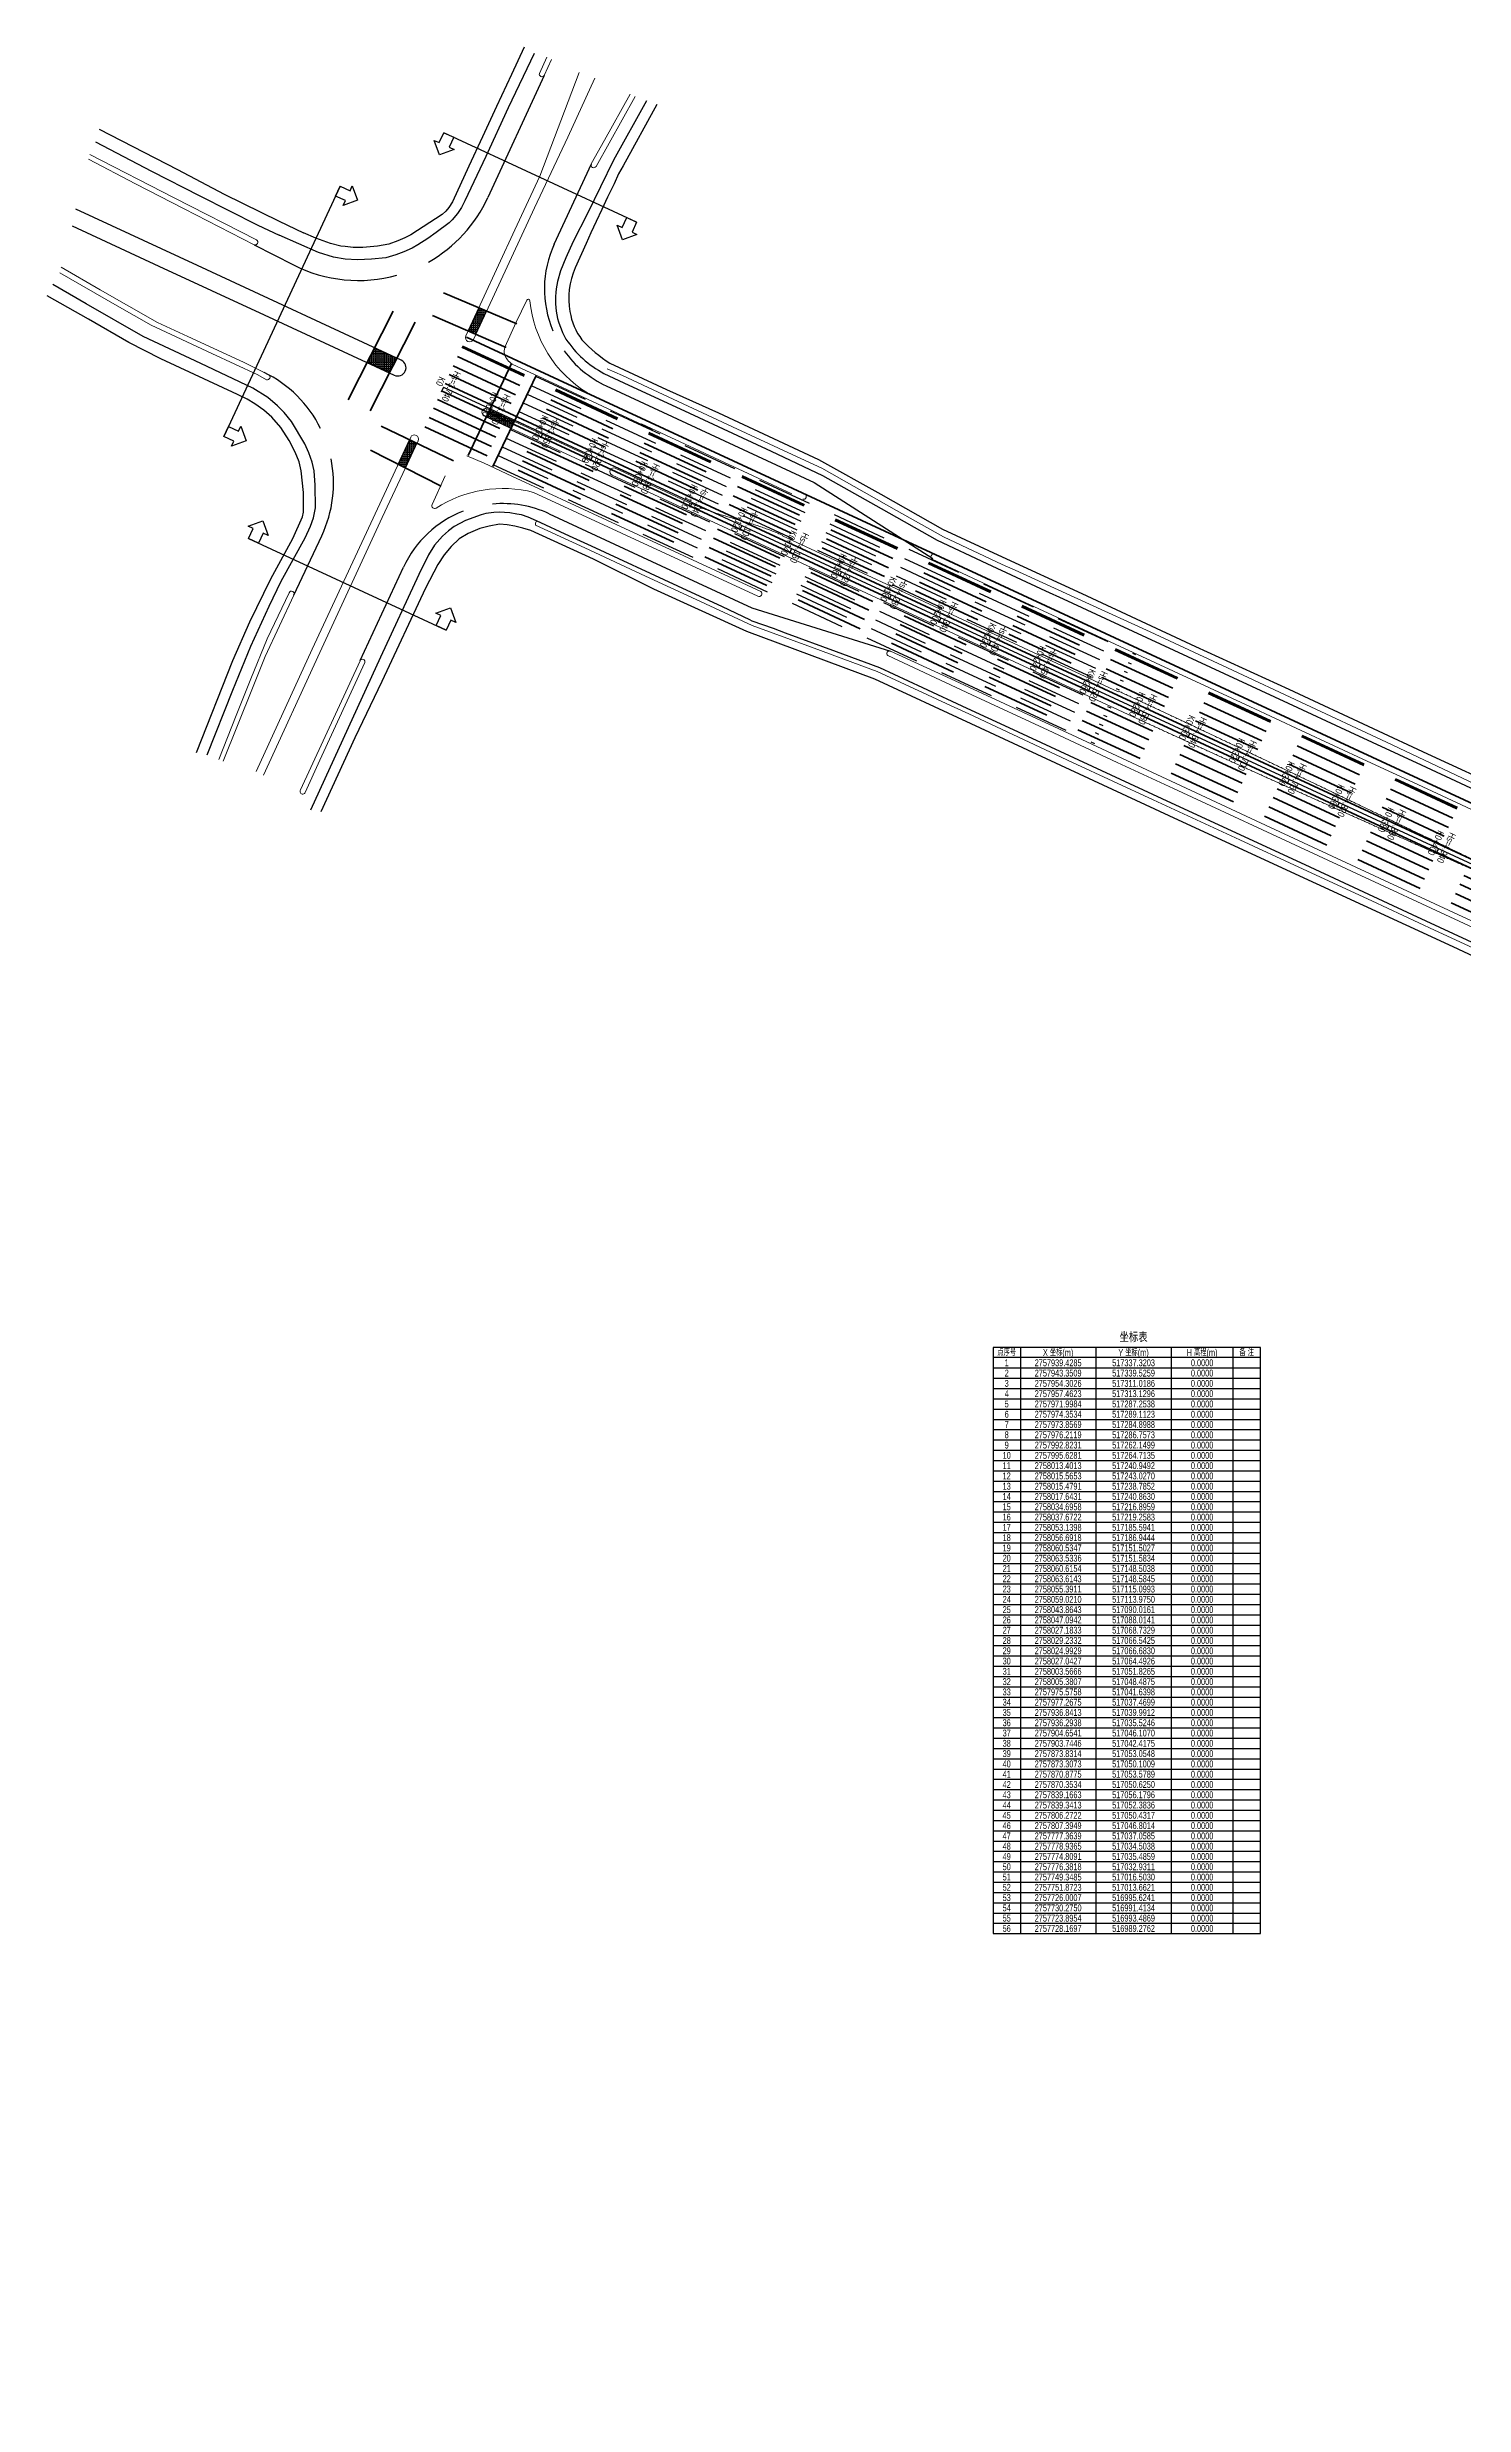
# Model space of a CAD drawing. Extents: x 0 to 558779, y 0 to 2762081.
# Drawn here: x 516180 to 516697, y 2757586 to 2758445 of the extents above; entities that cross this region are included whole.
import ezdxf
from ezdxf.enums import TextEntityAlignment as Align

# ---------------------------------------------------------------- set-up
doc = ezdxf.new("R2010")
doc.units = 0
doc.header["$LTSCALE"] = 20
doc.linetypes.add('HIDDEN', pattern=[0.375, 0.25, -0.125])
for name, color, linetype in [('B-标线', 8, 'Continuous'), ('DL-机非护栏', 190, 'FENCELINE1'), ('DL-非机动车道边线', 6, 'Continuous'), ('FD-公交车站', 11, 'Continuous'), ('FD-斑马线', 243, 'Continuous'), ('L-辅路绿化带', 3, 'Continuous'), ('XW_2022', 7, 'Continuous'), ('分界线', 11, 'Continuous'), ('桩号-2022', 7, 'Continuous'), ('设计高-2022', 7, 'Continuous'), ('设计高-地面高-2022', 7, 'Continuous'), ('道路边线', 22, 'Continuous')]:
    doc.layers.add(name, color=color, linetype=linetype)
doc.layers.add('坐标标注', color=6, linetype='Continuous', plot=False)
doc.styles.get("Standard").update_dxf_attribs({"font": 'fsdb_e.shx', "width": 0.7, "bigfont": 'hzdx.shx'})
doc.linetypes.add('FENCELINE1', pattern='A,6.35,-2.54,[133,ltypeshp.shx,S=2.54,R=0,X=-2.54,Y=0],-2.54,25.4', length=36.83)
pattern_1 = [(0, (0, 0), (0, 0.6985), [0.508, -0.1905]), (90, (0, 0), (-0.6985, 0), [0.508, -0.1905])]

msp = doc.modelspace()

# ---------------------------------------------------------------- hatches: boundary and pattern name
at = {"layer": 'FD-公交车站'}
h = msp.add_hatch(dxfattribs=at)
h.set_pattern_fill('ANGLE', color=256, scale=0.1)
h.set_pattern_definition([(0, (-0.54214, 0.2296), (0, 0.6985), [0.508, -0.1905]), (90, (-0.54214, 0.2296), (-0.6985, 0), [0.508, -0.1905])])
h.paths.add_polyline_path([(516337.512, 2758350.403), (516333.589, 2758341.94), (516336.388, 2758340.726), (516340.326, 2758349.211)])
h = msp.add_hatch(dxfattribs=at)
h.set_pattern_fill('ANGLE', color=256, scale=0.1)
h.set_pattern_definition(pattern_1)
h.paths.add_polyline_path([(516299.43, 2758335.804), (516307.595, 2758332.007), (516304.882, 2758326.656), (516296.711, 2758330.442)])
h = msp.add_hatch(dxfattribs=at)
h.set_pattern_fill('ANGLE', color=256, scale=0.1)
h.set_pattern_definition(pattern_1)
h.paths.add_polyline_path([(516350.403, 2758308.927), (516341.42, 2758313.092), (516340.263, 2758310.597), (516349.221, 2758306.444)])
h = msp.add_hatch(dxfattribs=at)
h.set_pattern_fill('ANGLE', color=256, scale=0.1)
h.set_pattern_definition(pattern_1)
h.paths.add_polyline_path([(516314.887, 2758300.99), (516312.209, 2758302.271), (516308.068, 2758293.36), (516310.694, 2758292.016)])

# ---------------------------------------------------------------- linework, layer by layer
at = {"layer": 'B-标线', "linetype": 'HIDDEN', "ltscale": 4}
for p, q in [((516355.098, 2758318.875), (516573.907, 2758217.418)), ((516356.57, 2758322.05), (516575.38, 2758220.594)), ((516358.148, 2758325.452), (516576.957, 2758223.996)), ((516350.649, 2758309.364), (516415.263, 2758279.404)), ((516352.122, 2758312.539), (516570.963, 2758211.068)), ((516353.626, 2758315.699), (516572.435, 2758214.243)), ((516347.502, 2758302.832), (516566.441, 2758201.315)), ((516349.006, 2758305.992), (516567.913, 2758204.49)), ((516342.882, 2758293.124), (516561.919, 2758191.563)), ((516344.493, 2758296.511), (516563.496, 2758194.965)), ((516345.997, 2758299.671), (516564.968, 2758198.14))]:
    msp.add_line(p, q, dxfattribs=at)
at = {"layer": 'B-标线', "linetype": 'HIDDEN', "lineweight": 35, "ltscale": 5, "flags": 128}
for points in [[(516331.271, 2758335.985), (516965.005, 2758042.139, 0.0793686), (517567.282, 2757871.712), (518685.096, 2757739.923)], [(516331.482, 2758336.439), (516965.215, 2758042.593, 0.0793686), (517567.341, 2757872.208), (518685.096, 2757740.427)], [(516328.116, 2758329.181), (516961.85, 2758035.335, 0.0793686), (517566.404, 2757864.263), (518685.096, 2757732.371)], [(516329.694, 2758332.583), (516963.427, 2758038.737, 0.0793686), (517566.843, 2757867.988), (518685.096, 2757736.147)], [(516326.644, 2758326.005), (516960.377, 2758032.16, 0.0793686), (517565.994, 2757860.788), (518685.096, 2757728.847)], [(516319.388, 2758310.356), (516953.121, 2758016.51, 0.0793686), (517563.975, 2757843.656), (518946.951, 2757680.605, 0.0200316), (519307.277, 2757652.697), (521003.282, 2757589.507)], [(516320.965, 2758313.758), (516954.699, 2758019.912, 0.0793686), (517564.414, 2757847.38), (518947.39, 2757684.33, 0.0200316), (519307.417, 2757656.444), (521003.422, 2757593.254)], [(516322.438, 2758316.933), (516956.171, 2758023.087, 0.0793686), (517564.823, 2757850.856), (518947.799, 2757687.806, 0.0200316), (519307.547, 2757659.942), (521003.552, 2757596.752)], [(516317.81, 2758306.954), (516951.544, 2758013.108, 0.0793686), (517563.535, 2757839.932), (518946.511, 2757676.881, 0.0200316), (519307.137, 2757648.95), (521003.142, 2757585.76)]]:
    msp.add_lwpolyline(points, format="xyb", dxfattribs=at)
at = {"layer": 'B-标线', "lineweight": 35, "flags": 128}
for points in [[(516332.954, 2758339.614), (516966.687, 2758045.768, 0.0793686), (517567.751, 2757875.684), (518685.096, 2757743.951)], [(516323.91, 2758320.109), (516957.643, 2758026.263, 0.0793686), (517565.233, 2757854.332), (518685.096, 2757722.302)], [(516325.172, 2758322.83), (516958.905, 2758028.984, 0.0793686), (517565.584, 2757857.312), (518685.096, 2757725.323)]]:
    msp.add_lwpolyline(points, format="xyb", dxfattribs=at)
at = {"layer": 'DL-机非护栏', "color": 2, "linetype": 'FENCELINE1', "ltscale": 0.2}
for p, q in [((516361.245, 2758435.025), (516340.802, 2758390.609)), ((516364.984, 2758373.626), (516378.504, 2758402.917)), ((516255.519, 2758373.392), (516269.914, 2758366.04)), ((516383.942, 2758321.921), (516459.735, 2758286.655)), ((516459.735, 2758286.655), (516503.055, 2758258.938)), ((516363.11, 2758275.276), (516410.804, 2758253.176)), ((516270.071, 2758245.635), (516280.22, 2758267.252)), ((516294.184, 2758221.74), (516310.014, 2758255.829)), ((516410.804, 2758253.176), (516437.084, 2758240.993)), ((516437.084, 2758240.993), (516487.604, 2758225.228))]:
    msp.add_line(p, q, dxfattribs=at)
for centre, radius, start, end in [((516293.565, 2758412.35), 52, 299.469161, 335.285489), ((516400.394, 2758357.281), 39, 155.222628, 203.010561), ((516293.565, 2758412.35), 52, 242.946018, 285.703368), ((516239.485, 2758286.376), 45, 26.36491, 64.045715), ((516400.394, 2758357.281), 39, 215.361652, 245.047784), ((516239.485, 2758286.376), 45, 334.851615, 11.48106), ((516346.293, 2758238.982), 40, 111.300388, 155.091575), ((516346.293, 2758238.982), 40, 65.139214, 95.404238)]:
    msp.add_arc(centre, radius, start, end, dxfattribs=at)
at = {"layer": 'DL-非机动车道边线'}
for points in [[(516357.708, 2758443.097), (516348.203, 2758423.278), (516340.016, 2758405.57), (516332.362, 2758389.362), (516331.174, 2758386.919), (516329.702, 2758384.71), (516327.784, 2758382.511), (516326.615, 2758381.347), (516321.865, 2758377.84), (516318.908, 2758375.66), (516315.287, 2758373.353), (516313.183, 2758372.167), (516310.182, 2758370.8), (516307.276, 2758369.723), (516303.543, 2758368.661), (516298.292, 2758368.087), (516293.232, 2758367.863), (516288.736, 2758368.097), (516284.514, 2758368.796), (516278.977, 2758370.513), (516264.711, 2758376.873)], [(516197.669, 2758410.904), (516218.176, 2758400.248), (516235.755, 2758391.238), (516256.916, 2758380.488), (516264.711, 2758376.873), (516264.711, 2758376.873)], [(516238.369, 2758187.375), (516247.799, 2758211.01), (516254.307, 2758226.987), (516261.001, 2758241.548), (516265.349, 2758250.658), (516274.148, 2758266.473), (516276.146, 2758270.726), (516277.215, 2758273.758), (516277.885, 2758277.408), (516277.782, 2758285.689), (516277.416, 2758290.93), (516276.7, 2758294.078), (516275.545, 2758297.523), (516274.059, 2758300.776), (516269.165, 2758308.957), (516266.504, 2758312.216), (516264.084, 2758314.688), (516260.509, 2758317.699), (516255.069, 2758321.018), (516236.091, 2758330.095), (516215.106, 2758339.916), (516194.349, 2758351.882), (516182.198, 2758358.906)], [(516707.806, 2758115.199), (516677.987, 2758129.054), (516640.608, 2758146.385), (516586.636, 2758171.379), (516530.898, 2758197.203), (516515.499, 2758204.329), (516499.367, 2758211.85), (516483.65, 2758219.106), (516478.137, 2758221.167), (516467.841, 2758224.977), (516449.286, 2758231.797), (516444.886, 2758233.415), (516437.157, 2758236.11), (516436.338, 2758236.651), (516426.327, 2758241.316), (516410.1, 2758248.843), (516378.573, 2758263.418), (516370.536, 2758267.125), (516358.449, 2758272.669), (516355.5, 2758274.031), (516353.058, 2758274.84), (516351.371, 2758275.188), (516348.725, 2758275.636), (516344.85, 2758275.925), (516342.93, 2758275.759), (516340.094, 2758275.327), (516338.274, 2758274.947), (516332.564, 2758272.845), (516328.492, 2758270.69), (516326.39, 2758269.114), (516324.286, 2758267.158), (516321.374, 2758263.859), (516319.101, 2758260.296), (516315.622, 2758253.182), (516301.685, 2758223.042), (516276.103, 2758167.219)]]:
    msp.add_lwpolyline(points, dxfattribs=at)
msp.add_lwpolyline([(516398.653, 2758425.837), (516386.584, 2758404.216), (516377.094, 2758384.824), (516371.897, 2758374.501), (516369.168, 2758368.644), (516367.318, 2758363.828), (516366.149, 2758359.948, 0.1910123), (516369.264, 2758338.996, 0.1246902), (516383.121, 2758326.476), (516392.231, 2758322.178), (516412.444, 2758312.794), (516444.093, 2758298.094), (516462.784, 2758289.264), (516484.207, 2758277.169), (516504.581, 2758265.615), (516522.668, 2758257.161), (516544.164, 2758247.196), (516550.554, 2758244.237), (516565.946, 2758237.11), (516585.959, 2758227.823), (516609.298, 2758217.007), (516632.601, 2758206.173), (516655.117, 2758195.711), (516681.057, 2758183.74), (516711.588, 2758169.538)], format="xyb", dxfattribs=at)
at = {"layer": 'FD-公交车站'}
for points in [[(516337.512, 2758350.403), (516333.589, 2758341.94), (516336.388, 2758340.726), (516340.326, 2758349.211)], [(516299.43, 2758335.804), (516307.595, 2758332.007), (516304.882, 2758326.656), (516296.711, 2758330.442)], [(516350.403, 2758308.927), (516341.42, 2758313.092), (516340.263, 2758310.597), (516349.221, 2758306.444)], [(516314.887, 2758300.99), (516312.209, 2758302.271), (516308.068, 2758293.36), (516310.694, 2758292.016)]]:
    msp.add_lwpolyline(points, close=True, dxfattribs=at)
at = {"layer": 'FD-斑马线', "lineweight": 35}
for p, q in [((516351.334, 2758344.548), (516324.569, 2758355.885)), ((516289.819, 2758316.853), (516306.21, 2758349.173)), ((516297.846, 2758312.782), (516314.236, 2758345.103)), ((516347.412, 2758335.946), (516320.532, 2758347.601)), ((516349.372, 2758330.013), (516333.645, 2758296.546)), ((516342.566, 2758292.461), (516358.399, 2758325.728)), ((516301.925, 2758307.191), (516328.237, 2758294.603)), ((516323.695, 2758285.361), (516297.966, 2758298.53))]:
    msp.add_line(p, q, dxfattribs=at)
at = {"layer": 'L-辅路绿化带', "lineweight": 0}
for p, q in [((516195.165, 2758404.572), (516212.234, 2758395.591)), ((516226.367, 2758390.523), (516195.583, 2758406.302)), ((516212.234, 2758395.591), (516230, 2758386.424)), ((516256.417, 2758375.147), (516226.367, 2758390.523)), ((516230, 2758386.424), (516255.519, 2758373.392)), ((516184.733, 2758363.158), (516205.651, 2758351.101)), ((516199.366, 2758356.911), (516185.227, 2758365.248)), ((516220.345, 2758345.018), (516199.366, 2758356.911)), ((516354.97, 2758353.143), (516351.06, 2758345.122)), ((516205.651, 2758351.101), (516217.99, 2758343.989)), ((516217.99, 2758343.989), (516240.173, 2758333.689)), ((516231.355, 2758339.931), (516220.345, 2758345.018)), ((516351.06, 2758345.122), (516346.986, 2758335.972)), ((516251.662, 2758330.547), (516231.355, 2758339.931)), ((516240.173, 2758333.689), (516256.857, 2758325.907)), ((516260.954, 2758325.974), (516251.662, 2758330.547)), ((516349.628, 2758329.796), (516366.201, 2758322.153)), ((516256.857, 2758325.907), (516260.114, 2758324.147)), ((516400.806, 2758306.042), (516366.201, 2758322.153)), ((516456.466, 2758282.431), (516377.133, 2758319.344)), ((516339.356, 2758311.018), (516375.852, 2758294.095)), ((516340.513, 2758313.512), (516377.009, 2758296.59)), ((516312.631, 2758303.178), (516295.63, 2758266.596)), ((516302.254, 2758273.958), (516315.311, 2758301.896)), ((516396.79, 2758308.035), (516451.598, 2758282.583)), ((516339.399, 2758293.713), (516333.099, 2758296.429)), ((516349.467, 2758289), (516339.399, 2758293.713)), ((516387.228, 2758291.852), (516415.053, 2758278.95)), ((516320.425, 2758278.632), (516325.216, 2758289.116)), ((516384.201, 2758272.915), (516349.467, 2758289)), ((516386.071, 2758289.357), (516568.123, 2758204.944)), ((516295.63, 2758266.596), (516276.724, 2758225.916)), ((516279.455, 2758224.65), (516302.254, 2758273.958)), ((516448.172, 2758267.176), (516570.647, 2758210.387)), ((516259.555, 2758223.235), (516270.071, 2758245.635)), ((516268.265, 2758246.507), (516260.342, 2758229.701)), ((516260.342, 2758229.701), (516254.283, 2758215.12)), ((516254.999, 2758211.731), (516259.555, 2758223.235)), ((516276.724, 2758225.916), (516256.229, 2758181.326)), ((516258.914, 2758180.001), (516279.455, 2758224.65)), ((516254.283, 2758215.12), (516248.942, 2758201.724)), ((516294.17, 2758221.709), (516272.427, 2758174.576)), ((516279.446, 2758185.414), (516295.917, 2758221.002)), ((516244.287, 2758185.029), (516254.999, 2758211.731)), ((516248.942, 2758201.724), (516242.671, 2758185.674)), ((516274.177, 2758173.705), (516279.446, 2758185.414))]:
    msp.add_line(p, q, dxfattribs=at)
for points in [[(516363.939, 2758440.888), (516361.245, 2758435.024, -0.807062), (516359.544, 2758435.796), (516362.256, 2758441.773)], [(516392.669, 2758428.328), (516383.32, 2758411.544), (516378.498, 2758402.906, 0.9962115), (516380.209, 2758401.942), (516394.532, 2758427.412)], [(516384.201, 2758272.915), (516440.343, 2758246.948, -0.9325457), (516439.192, 2758245.271)], [(516723.352, 2758156.351), (516704.69, 2758165.03), (516679.859, 2758176.549), (516661.388, 2758185.114), (516637.284, 2758196.304), (516618.562, 2758204.996), (516569.522, 2758227.748), (516528.595, 2758246.751), (516502.769, 2758258.766, -0.8536945), (516503.569, 2758260.502), (516528.102, 2758249.167), (516555.394, 2758236.482), (516584.465, 2758222.989), (516617.186, 2758207.81), (516647.215, 2758193.872), (516675.446, 2758180.791), (516706.807, 2758166.243), (516724.118, 2758158.216, -0.9560644), (516723.352, 2758156.351, 12.4718543)], [(516704.888, 2758143.316, 0.000023), (516703.061, 2758144.131, 0.0000211), (516701.235, 2758144.946, 0.0000192), (516699.408, 2758145.76, 0.0000173), (516697.581, 2758146.575, 0.0000154), (516695.754, 2758147.39, 0.0000134), (516693.927, 2758148.204, 0.0000115), (516692.1, 2758149.018, 0.0000096), (516690.273, 2758149.833, 0.0000077), (516688.446, 2758150.647, 0.0000058), (516686.619, 2758151.461, 0.0000038), (516684.792, 2758152.275, 0.0000019), (516682.965, 2758153.089), (516681.138, 2758153.903, -0.0000019), (516679.311, 2758154.717, -0.0000038), (516677.484, 2758155.532, -0.0000058), (516675.657, 2758156.346, -0.0000077), (516673.83, 2758157.16, -0.0000096), (516672.003, 2758157.974, -0.0000115), (516670.176, 2758158.789, -0.0000134), (516668.349, 2758159.603, -0.0000154), (516666.522, 2758160.417, -0.0000173), (516664.696, 2758161.232, -0.0000192), (516662.869, 2758162.047, -0.0000211), (516661.042, 2758162.862, -0.000023), (516659.216, 2758163.677, -0.000025), (516657.389, 2758164.492, -0.0000269), (516655.563, 2758165.308, -0.0000288), (516653.736, 2758166.123, -0.0000307), (516651.91, 2758166.939, -0.0000326), (516650.084, 2758167.755, -0.0000346), (516648.258, 2758168.572, -0.0000365), (516646.432, 2758169.388, -0.0000384), (516644.606, 2758170.205, -0.0000403), (516642.781, 2758171.022, -0.0000422), (516640.955, 2758171.84, -0.0000442), (516639.13, 2758172.658, -0.0000461), (516637.305, 2758173.476, -0.000048), (516635.48, 2758174.294, -0.0000499), (516633.655, 2758175.113, -0.0000518), (516631.83, 2758175.932, -0.0000538), (516630.005, 2758176.752, -0.0000557), (516628.181, 2758177.572, -0.0000576), (516626.357, 2758178.392, -0.0000595), (516624.533, 2758179.213, -0.0000614), (516622.709, 2758180.034, -0.0000634), (516620.886, 2758180.856, -0.0000653), (516619.062, 2758181.678, -0.0000672), (516617.239, 2758182.5, -0.0000691), (516615.416, 2758183.324, -0.000071), (516613.594, 2758184.147, -0.000073), (516611.771, 2758184.971, -0.0000749), (516609.949, 2758185.796, -0.0000768), (516608.127, 2758186.621, -0.0000787), (516606.306, 2758187.447, -0.0000806), (516604.484, 2758188.274, -0.0000826), (516602.663, 2758189.1, -0.0000845), (516600.842, 2758189.928, -0.0000864), (516599.022, 2758190.756, -0.0000883), (516597.202, 2758191.585, -0.0000902), (516595.382, 2758192.415, -0.0000922), (516593.562, 2758193.245, -0.0000941), (516591.743, 2758194.076, -0.000096), (516589.924, 2758194.907, -0.0000979), (516588.105, 2758195.739, -0.0000998), (516586.287, 2758196.572, -0.0001018), (516584.469, 2758197.406, -0.0001037), (516582.651, 2758198.24, -0.0001056), (516580.834, 2758199.075, -0.0001075), (516579.017, 2758199.911, -0.0001094), (516577.2, 2758200.748, -0.0001114), (516575.384, 2758201.586, -0.0001133), (516573.568, 2758202.424, -0.0001152), (516571.753, 2758203.263, -0.0001171), (516569.938, 2758204.103, -0.000119), (516568.123, 2758204.944), (516568.123, 2758204.944)]]:
    msp.add_lwpolyline(points, format="xyb", dxfattribs=at)
for points in [[(516332.747, 2758340.125), (516350.665, 2758378.776), (516359.769, 2758398.414), (516374.101, 2758436.136)], [(516379.791, 2758434.128), (516369.919, 2758412.61), (516357.796, 2758386.854), (516335.514, 2758338.841)], [(516384.318, 2758328.122), (516389.818, 2758325.678), (516404.682, 2758318.762), (516429.992, 2758306.991), (516451.735, 2758296.949), (516462.593, 2758291.873), (516489.777, 2758276.508), (516506.922, 2758266.923), (516528.349, 2758256.814), (516533.039, 2758254.719), (516558.834, 2758242.943), (516582.305, 2758232.179), (516612.285, 2758218.246), (516637.213, 2758206.635), (516668.504, 2758191.943), (516700.839, 2758176.717)], [(516439.192, 2758245.271), (516357.468, 2758283.089)], [(516707.84, 2758113.424), (516685.931, 2758123.512), (516663.136, 2758134.105), (516636.53, 2758146.406), (516614.922, 2758156.357), (516583.333, 2758170.972), (516553.998, 2758184.596), (516526.268, 2758197.585), (516516.139, 2758202.381), (516509.484, 2758205.393), (516482.726, 2758217.778), (516473.902, 2758221.035), (516458.843, 2758226.591), (516437.201, 2758234.597), (516416.774, 2758244.012), (516398.236, 2758252.586), (516376.073, 2758262.834), (516358.158, 2758271.112), (516358.129, 2758271.837), (516358.449, 2758272.669)], [(516486.616, 2758223.581), (516517.243, 2758209.314), (516545.055, 2758196.359), (516570.293, 2758184.628), (516590.74, 2758175.139), (516643.646, 2758150.571), (516706.978, 2758121.155)], [(516707.816, 2758122.964), (516669.269, 2758140.824), (516620.913, 2758163.31), (516555.526, 2758193.795), (516509.646, 2758215.139), (516487.604, 2758225.228)]]:
    msp.add_lwpolyline(points, dxfattribs=at)
at = {"layer": 'L-辅路绿化带'}
for points in [[(516189.162, 2758380.301), (516220.823, 2758365.576), (516259.16, 2758347.84), (516306.665, 2758325.83)], [(516309.193, 2758331.264), (516234.874, 2758365.825), (516190.531, 2758386.328)]]:
    msp.add_lwpolyline(points, dxfattribs=at)
at = {"layer": 'L-辅路绿化带', "color": 2, "lineweight": 0, "flags": 128}
for points in [[(516415.053, 2758278.95, 0.0080794), (516416.881, 2758278.139, 0.0070865), (516418.735, 2758277.383, 0.0060897), (516420.611, 2758276.674, 0.0050961), (516422.506, 2758276.007, 0.0041094), (516424.417, 2758275.373, 0.0031314), (516426.34, 2758274.766, 0.0021618), (516428.272, 2758274.179, 0.0011987), (516430.21, 2758273.604, 0.0002395), (516432.15, 2758273.034, -0.0007188), (516434.09, 2758272.463, -0.0016795), (516436.025, 2758271.882, -0.0026456), (516437.953, 2758271.286, -0.0036193), (516439.871, 2758270.667, -0.0046017), (516441.774, 2758270.017, -0.0055922), (516443.66, 2758269.33, -0.0065881), (516445.525, 2758268.599, -0.007584), (516447.367, 2758267.816), (516448.278, 2758267.403)], [(516570.752, 2758210.614, -0.0001071), (516572.567, 2758209.773, -0.0001054), (516574.381, 2758208.93, -0.0001037), (516576.194, 2758208.087, -0.000102), (516578.007, 2758207.243, -0.0001002), (516579.82, 2758206.398, -0.0000985), (516581.633, 2758205.553, -0.0000968), (516583.445, 2758204.707, -0.000095), (516585.257, 2758203.86, -0.0000933), (516587.068, 2758203.012, -0.0000916), (516588.88, 2758202.164, -0.0000899), (516590.691, 2758201.315, -0.0000881), (516592.501, 2758200.466, -0.0000864), (516594.312, 2758199.616, -0.0000847), (516596.122, 2758198.765, -0.0000829), (516597.931, 2758197.913, -0.0000812), (516599.741, 2758197.062, -0.0000795), (516601.55, 2758196.209, -0.0000778), (516603.359, 2758195.356, -0.000076), (516605.168, 2758194.502, -0.0000743), (516606.976, 2758193.648, -0.0000726), (516608.784, 2758192.793, -0.0000708), (516610.592, 2758191.938, -0.0000691), (516612.4, 2758191.082, -0.0000674), (516614.208, 2758190.226, -0.0000657), (516616.015, 2758189.369, -0.0000639), (516617.822, 2758188.512, -0.0000622), (516619.629, 2758187.654, -0.0000605), (516621.436, 2758186.796, -0.0000587), (516623.242, 2758185.938, -0.000057), (516625.048, 2758185.079, -0.0000553), (516626.854, 2758184.219, -0.0000536), (516628.66, 2758183.359, -0.0000518), (516630.466, 2758182.499, -0.0000501), (516632.271, 2758181.639, -0.0000484), (516634.077, 2758180.778, -0.0000467), (516635.882, 2758179.917, -0.0000449), (516637.687, 2758179.055, -0.0000432), (516639.492, 2758178.193, -0.0000415), (516641.297, 2758177.331, -0.0000397), (516643.101, 2758176.469, -0.000038), (516644.906, 2758175.606, -0.0000363), (516646.71, 2758174.743, -0.0000346), (516648.514, 2758173.879, -0.0000328), (516650.319, 2758173.016, -0.0000311), (516652.123, 2758172.152, -0.0000294), (516653.926, 2758171.288, -0.0000276), (516655.73, 2758170.424, -0.0000259), (516657.534, 2758169.56, -0.0000242), (516659.338, 2758168.695, -0.0000225), (516661.141, 2758167.83, -0.0000207), (516662.945, 2758166.965, -0.000019), (516664.748, 2758166.1, -0.0000173), (516666.552, 2758165.235, -0.0000155), (516668.355, 2758164.37, -0.0000138), (516670.158, 2758163.504, -0.0000121), (516671.961, 2758162.639, -0.0000104), (516673.765, 2758161.773, -0.0000086), (516675.568, 2758160.908, -0.0000069), (516677.371, 2758160.042, -0.0000052), (516679.174, 2758159.176, -0.0000035), (516680.977, 2758158.31, -0.0000017), (516682.78, 2758157.445), (516684.583, 2758156.579, 0.0000017), (516686.386, 2758155.713, 0.0000035), (516688.189, 2758154.847, 0.0000052), (516689.993, 2758153.982, 0.0000069), (516691.796, 2758153.116, 0.0000086), (516693.599, 2758152.25, 0.0000104), (516695.402, 2758151.385, 0.0000121), (516697.205, 2758150.519, 0.0000138), (516699.009, 2758149.654, 0.0000155), (516700.812, 2758148.788, 0.0000173), (516702.615, 2758147.923, 0.000019), (516704.419, 2758147.058, 0.0000207)]]:
    msp.add_lwpolyline(points, format="xyb", dxfattribs=at)
at = {"layer": 'L-辅路绿化带', "lineweight": 0}
for centre, radius, start, end in [((516255.896, 2758374.306), 0.989, 247.599037, 58.252828), ((516355.509, 2758352.88), 0.6, 5.59946, 154.009505), ((516400.394, 2758357.281), 44.5, 185.59946, 238.485291), ((516334.13, 2758339.483), 1.525, 155.104869, 335.104869), ((516350.259, 2758334.598), 3.55, 157.234344, 200.272013), ((516353.467, 2758335.502), 6.878, 198.076255, 236.068021), ((516260.304, 2758325.166), 1.037, 259.467985, 51.167914), ((516339.934, 2758312.265), 1.375, 65.124064, 245.124064), ((516313.971, 2758302.537), 1.485, 334.433126, 154.433126), ((516386.675, 2758290.593), 11.375, 148.180594, 162.066105), ((516386.649, 2758290.604), 1.375, 65.124064, 245.124064), ((516346.293, 2758238.982), 45.5, 75.782366, 122.46224), ((516321.334, 2758278.216), 1, 155.440723, 302.46224), ((516455.857, 2758281.595), 1.035, 256.437896, 53.97101), ((516269.163, 2758246.061), 1.003, 334.851615, 153.621377), ((516487.273, 2758224.306), 0.979, 70.25213, 227.820357), ((516295.028, 2758221.318), 0.943, 340.423953, 155.54203), ((516273.261, 2758174.058), 0.981, 148.181722, 338.935538)]:
    msp.add_arc(centre, radius, start, end, dxfattribs=at)
at = {"layer": 'L-辅路绿化带'}
msp.add_arc((516307.929, 2758328.547), 2.997, 245.055472, 65.055472, dxfattribs=at)
at = {"layer": 'XW_2022', "color": 4}
msp.add_line((516324.541, 2758321.469), (516958.274, 2758027.624), dxfattribs=at)
at = {"layer": '分界线'}
for p, q in [((516395.018, 2758381.632), (516324.73, 2758414.222)), ((516286.877, 2758394.76), (516244.528, 2758303.427)), ((516253.537, 2758266.262), (516325.586, 2758232.855))]:
    msp.add_line(p, q, dxfattribs=at)
for points in [[(516323.179, 2758406.123), (516321.233, 2758411.435), (516323.047, 2758410.593), (516324.73, 2758414.222), (516328.359, 2758412.54), (516326.676, 2758408.911), (516328.491, 2758408.069), (516323.179, 2758406.123)], [(516293.293, 2758389.58), (516287.982, 2758387.634), (516288.823, 2758389.448), (516285.194, 2758391.131), (516286.877, 2758394.76), (516290.506, 2758393.077), (516291.347, 2758394.891), (516293.293, 2758389.58)], [(516389.839, 2758375.215), (516387.893, 2758380.527), (516389.707, 2758379.686), (516391.39, 2758383.315), (516395.018, 2758381.632), (516393.336, 2758378.003), (516395.15, 2758377.162), (516389.839, 2758375.215)], [(516252.627, 2758301.877), (516247.315, 2758299.93), (516248.156, 2758301.745), (516244.528, 2758303.427), (516246.21, 2758307.056), (516249.839, 2758305.374), (516250.68, 2758307.188), (516252.627, 2758301.877)], [(516258.716, 2758272.678), (516260.663, 2758267.367), (516258.848, 2758268.208), (516257.166, 2758264.579), (516253.537, 2758266.262), (516255.219, 2758269.89), (516253.405, 2758270.732), (516258.716, 2758272.678)], [(516327.136, 2758240.954), (516329.083, 2758235.643), (516327.268, 2758236.484), (516325.586, 2758232.855), (516321.957, 2758234.538), (516323.639, 2758238.167), (516321.825, 2758239.008), (516327.136, 2758240.954)]]:
    msp.add_lwpolyline(points, dxfattribs=at)
at = {"layer": '坐标标注', "color": 3}
for p, q in [((516524.968, 2757967.712), (516622.468, 2757967.712)), ((516524.968, 2757963.837), (516622.468, 2757963.837)), ((516524.968, 2757960.087), (516622.468, 2757960.087)), ((516524.968, 2757956.337), (516622.468, 2757956.337)), ((516524.968, 2757952.587), (516622.468, 2757952.587)), ((516524.968, 2757948.837), (516622.468, 2757948.837)), ((516524.968, 2757945.087), (516622.468, 2757945.087)), ((516524.968, 2757941.337), (516622.468, 2757941.337)), ((516524.968, 2757937.587), (516622.468, 2757937.587)), ((516524.968, 2757933.837), (516622.468, 2757933.837)), ((516524.968, 2757930.087), (516622.468, 2757930.087)), ((516524.968, 2757926.337), (516622.468, 2757926.337)), ((516524.968, 2757922.587), (516622.468, 2757922.587)), ((516524.968, 2757918.837), (516622.468, 2757918.837)), ((516524.968, 2757915.087), (516622.468, 2757915.087)), ((516524.968, 2757911.337), (516622.468, 2757911.337)), ((516524.968, 2757907.587), (516622.468, 2757907.587)), ((516524.968, 2757903.837), (516622.468, 2757903.837)), ((516524.968, 2757900.087), (516622.468, 2757900.087)), ((516524.968, 2757896.337), (516622.468, 2757896.337)), ((516524.968, 2757892.587), (516622.468, 2757892.587)), ((516524.968, 2757888.837), (516622.468, 2757888.837)), ((516524.968, 2757885.087), (516622.468, 2757885.087)), ((516524.968, 2757881.337), (516622.468, 2757881.337)), ((516524.968, 2757877.587), (516622.468, 2757877.587)), ((516524.968, 2757873.837), (516622.468, 2757873.837)), ((516524.968, 2757870.087), (516622.468, 2757870.087)), ((516524.968, 2757866.337), (516622.468, 2757866.337)), ((516524.968, 2757862.587), (516622.468, 2757862.587)), ((516524.968, 2757858.837), (516622.468, 2757858.837)), ((516524.968, 2757855.087), (516622.468, 2757855.087)), ((516524.968, 2757851.337), (516622.468, 2757851.337)), ((516524.968, 2757847.587), (516622.468, 2757847.587)), ((516524.968, 2757843.837), (516622.468, 2757843.837)), ((516524.968, 2757840.087), (516622.468, 2757840.087)), ((516524.968, 2757836.337), (516622.468, 2757836.337)), ((516524.968, 2757832.587), (516622.468, 2757832.587)), ((516524.968, 2757828.837), (516622.468, 2757828.837)), ((516524.968, 2757825.087), (516622.468, 2757825.087)), ((516524.968, 2757821.337), (516622.468, 2757821.337)), ((516524.968, 2757817.587), (516622.468, 2757817.587)), ((516524.968, 2757813.837), (516622.468, 2757813.837)), ((516524.968, 2757810.087), (516622.468, 2757810.087)), ((516524.968, 2757806.337), (516622.468, 2757806.337)), ((516524.968, 2757802.587), (516622.468, 2757802.587)), ((516524.968, 2757798.837), (516622.468, 2757798.837)), ((516524.968, 2757795.087), (516622.468, 2757795.087)), ((516524.968, 2757791.337), (516622.468, 2757791.337)), ((516524.968, 2757787.587), (516622.468, 2757787.587)), ((516524.968, 2757783.837), (516622.468, 2757783.837)), ((516524.968, 2757780.087), (516622.468, 2757780.087)), ((516524.968, 2757776.337), (516622.468, 2757776.337)), ((516524.968, 2757772.587), (516622.468, 2757772.587)), ((516524.968, 2757768.837), (516622.468, 2757768.837)), ((516524.968, 2757765.087), (516622.468, 2757765.087)), ((516524.968, 2757761.337), (516622.468, 2757761.337)), ((516524.968, 2757757.587), (516622.468, 2757757.587))]:
    msp.add_line(p, q, dxfattribs=at)
at = {"layer": '坐标标注', "color": 5}
for p, q in [((516534.968, 2757971.337), (516534.968, 2757757.587)), ((516562.468, 2757971.337), (516562.468, 2757757.587)), ((516589.968, 2757971.337), (516589.968, 2757757.587)), ((516612.468, 2757971.337), (516612.468, 2757757.587))]:
    msp.add_line(p, q, dxfattribs=at)
at = {"layer": '坐标标注', "color": 2}
msp.add_lwpolyline([(516524.968, 2757971.337), (516524.968, 2757757.587), (516622.468, 2757757.587), (516622.468, 2757971.337)], close=True, dxfattribs=at)
at = {"layer": '设计高-地面高-2022', "color": 7}
for p, q in [((516324.541, 2758321.469), (516323.7, 2758319.655)), ((516342.685, 2758313.056), (516341.844, 2758311.242)), ((516360.83, 2758304.643), (516359.988, 2758302.829)), ((516378.974, 2758296.23), (516378.133, 2758294.416)), ((516397.118, 2758287.817), (516396.277, 2758286.003)), ((516415.263, 2758279.404), (516414.422, 2758277.589)), ((516433.407, 2758270.991), (516432.566, 2758269.176)), ((516451.552, 2758262.578), (516450.71, 2758260.763)), ((516469.696, 2758254.165), (516468.855, 2758252.35)), ((516487.841, 2758245.752), (516486.999, 2758243.937)), ((516505.985, 2758237.338), (516505.144, 2758235.524)), ((516524.129, 2758228.925), (516523.288, 2758227.111)), ((516542.274, 2758220.512), (516541.432, 2758218.698)), ((516560.418, 2758212.099), (516559.577, 2758210.285)), ((516578.563, 2758203.686), (516577.721, 2758201.872)), ((516596.707, 2758195.273), (516595.866, 2758193.458)), ((516614.851, 2758186.86), (516614.01, 2758185.045)), ((516632.996, 2758178.447), (516632.155, 2758176.632)), ((516651.14, 2758170.034), (516650.299, 2758168.219)), ((516669.285, 2758161.621), (516668.443, 2758159.806)), ((516687.429, 2758153.207), (516686.588, 2758151.393))]:
    msp.add_line(p, q, dxfattribs=at)
at = {"layer": '道路边线'}
for points in [[(516353.985, 2758445.418), (516349.336, 2758435.447), (516343.933, 2758423.765), (516338.846, 2758412.762), (516333.872, 2758402.021), (516327.839, 2758389.022), (516326.485, 2758386.912), (516325.432, 2758385.669), (516324.061, 2758384.381), (516312.71, 2758376.996), (516310.438, 2758375.861), (516307.977, 2758374.775), (516304.606, 2758373.604), (516300.474, 2758372.854), (516295.158, 2758372.397), (516291.674, 2758372.407), (516288.788, 2758372.717), (516287.127, 2758372.896), (516283.372, 2758373.794), (516278.074, 2758375.776), (516273.496, 2758377.703)], [(516199.095, 2758415.458), (516227.658, 2758400.778), (516244.675, 2758391.756), (516264.647, 2758381.911), (516273.496, 2758377.703)], [(516234.556, 2758188.257), (516247.785, 2758221.778), (516253.949, 2758235.848), (516261.689, 2758251.527), (516269.629, 2758266.309), (516273.222, 2758274.218), (516273.504, 2758275.887), (516273.505, 2758283.045), (516272.742, 2758290.972), (516271.996, 2758294.256), (516270.536, 2758297.72), (516268.265, 2758302.036), (516265.276, 2758306.766), (516262.016, 2758310.506), (516259.075, 2758313.039), (516255.846, 2758315.366), (516253.06, 2758317.075), (516249.45, 2758318.799), (516221.485, 2758331.82), (516209.881, 2758337.729), (516195.126, 2758346.225), (516180.073, 2758354.783)], [(516741.298, 2758094.64), (516692.73, 2758117.35), (516642.949, 2758140.351), (516592.585, 2758163.611), (516517.019, 2758198.669), (516481.862, 2758214.992), (516435.161, 2758232.309), (516401.308, 2758247.844), (516379.266, 2758258.768), (516356.491, 2758269.135), (516353.567, 2758270.058), (516350.668, 2758270.819), (516347.803, 2758271.227), (516344.961, 2758271.457), (516341.224, 2758270.815), (516337.882, 2758269.899), (516333.561, 2758268.095), (516330.317, 2758266.123), (516327.39, 2758263.295), (516324.853, 2758260.369), (516322.528, 2758256.823)], [(516322.528, 2758256.823), (516317.992, 2758248.14), (516302.15, 2758214.127)]]:
    msp.add_lwpolyline(points, dxfattribs=at)
msp.add_lwpolyline([(516402.397, 2758424.547), (516390.12, 2758402.196), (516388.438, 2758399.258), (516386.776, 2758395.611), (516384.435, 2758390.666), (516382.286, 2758386.196), (516380.281, 2758381.842), (516378.377, 2758377.722), (516376.633, 2758373.866), (516372.56, 2758364.982, 0.1453517), (516370.713, 2758348.972, 0.127084), (516375.082, 2758338.72, 0.0662251), (516385.308, 2758330.161), (516405.859, 2758320.549), (516424.909, 2758312.036), (516461.343, 2758295.082), (516484.078, 2758282.42), (516506.572, 2758269.703), (516528.254, 2758259.618), (516557.374, 2758246.223), (516598.856, 2758226.918), (516632.873, 2758211.283), (516663.539, 2758196.977), (516683.459, 2758187.756), (516712.444, 2758174.388)], format="xyb", dxfattribs=at)
at = {"layer": '道路边线', "elevation": 0}
msp.add_lwpolyline([(516302.141, 2758214.109), (516292.247, 2758193.542), (516279.902, 2758166.607)], dxfattribs=at)

# ---------------------------------------------------------------- texts
at = {"layer": '坐标标注', "color": 6, "width": 0.7}
msp.add_text('坐标表', height=3.75, dxfattribs=at).set_placement((516576.218, 2757975.087), align=Align.MIDDLE_CENTER)
at = {"layer": '坐标标注', "color": 1, "width": 0.7}
for s, p in [('点序号', (516529.968, 2757969.462)), ('X 坐标(m)', (516548.718, 2757969.462)), ('Y 坐标(m)', (516576.218, 2757969.462)), ('H 高程(m)', (516601.218, 2757969.462)), ('备 注', (516617.468, 2757969.462))]:
    msp.add_text(s, height=2.5, dxfattribs=at).set_placement(p, align=Align.MIDDLE_CENTER)
at = {"layer": '坐标标注', "color": 2, "width": 0.7}
for s, p in [('1', (516529.968, 2757965.712)), ('2757939.4285', (516548.718, 2757965.712)), ('517337.3203', (516576.218, 2757965.712)), ('0.0000', (516601.218, 2757965.712)), ('3', (516529.968, 2757958.212)), ('2', (516529.968, 2757961.962)), ('2757943.3509', (516548.718, 2757961.962)), ('2757954.3026', (516548.718, 2757958.212)), ('517339.5259', (516576.218, 2757961.962)), ('517311.0186', (516576.218, 2757958.212)), ('0.0000', (516601.218, 2757961.962)), ('0.0000', (516601.218, 2757958.212)), ('4', (516529.968, 2757954.462)), ('5', (516529.968, 2757950.712)), ('6', (516529.968, 2757946.962)), ('2757957.4623', (516548.718, 2757954.462)), ('2757971.9984', (516548.718, 2757950.712)), ('2757974.3534', (516548.718, 2757946.962)), ('517313.1296', (516576.218, 2757954.462)), ('517287.2538', (516576.218, 2757950.712)), ('517289.1123', (516576.218, 2757946.962)), ('0.0000', (516601.218, 2757954.462)), ('0.0000', (516601.218, 2757950.712)), ('0.0000', (516601.218, 2757946.962)), ('8', (516529.968, 2757939.462)), ('7', (516529.968, 2757943.212)), ('2757973.8569', (516548.718, 2757943.212)), ('2757976.2119', (516548.718, 2757939.462)), ('517284.8988', (516576.218, 2757943.212)), ('517286.7573', (516576.218, 2757939.462)), ('0.0000', (516601.218, 2757943.212)), ('0.0000', (516601.218, 2757939.462)), ('10', (516529.968, 2757931.962)), ('9', (516529.968, 2757935.712)), ('2757992.8231', (516548.718, 2757935.712)), ('2757995.6281', (516548.718, 2757931.962)), ('517262.1499', (516576.218, 2757935.712)), ('517264.7135', (516576.218, 2757931.962)), ('0.0000', (516601.218, 2757935.712)), ('0.0000', (516601.218, 2757931.962)), ('11', (516529.968, 2757928.212)), ('12', (516529.968, 2757924.462)), ('2758013.4013', (516548.718, 2757928.212)), ('2758015.5653', (516548.718, 2757924.462)), ('517240.9492', (516576.218, 2757928.212)), ('517243.0270', (516576.218, 2757924.462)), ('0.0000', (516601.218, 2757928.212)), ('0.0000', (516601.218, 2757924.462)), ('13', (516529.968, 2757920.712)), ('14', (516529.968, 2757916.962)), ('15', (516529.968, 2757913.212)), ('2758015.4791', (516548.718, 2757920.712)), ('2758017.6431', (516548.718, 2757916.962)), ('2758034.6958', (516548.718, 2757913.212)), ('517238.7852', (516576.218, 2757920.712)), ('517240.8630', (516576.218, 2757916.962)), ('517216.8959', (516576.218, 2757913.212)), ('0.0000', (516601.218, 2757920.712)), ('0.0000', (516601.218, 2757916.962)), ('0.0000', (516601.218, 2757913.212)), ('16', (516529.968, 2757909.462)), ('17', (516529.968, 2757905.712)), ('2758037.6722', (516548.718, 2757909.462)), ('2758053.1398', (516548.718, 2757905.712)), ('517219.2583', (516576.218, 2757909.462)), ('517185.5941', (516576.218, 2757905.712)), ('0.0000', (516601.218, 2757909.462)), ('0.0000', (516601.218, 2757905.712)), ('18', (516529.968, 2757901.962)), ('19', (516529.968, 2757898.212)), ('2758056.6918', (516548.718, 2757901.962)), ('2758060.5347', (516548.718, 2757898.212)), ('517186.9444', (516576.218, 2757901.962)), ('517151.5027', (516576.218, 2757898.212)), ('0.0000', (516601.218, 2757901.962)), ('0.0000', (516601.218, 2757898.212)), ('20', (516529.968, 2757894.462)), ('21', (516529.968, 2757890.712)), ('22', (516529.968, 2757886.962)), ('2758063.5336', (516548.718, 2757894.462)), ('2758060.6154', (516548.718, 2757890.712)), ('2758063.6143', (516548.718, 2757886.962)), ('517151.5834', (516576.218, 2757894.462)), ('517148.5038', (516576.218, 2757890.712)), ('517148.5845', (516576.218, 2757886.962)), ('0.0000', (516601.218, 2757894.462)), ('0.0000', (516601.218, 2757890.712)), ('0.0000', (516601.218, 2757886.962)), ('23', (516529.968, 2757883.212)), ('24', (516529.968, 2757879.462)), ('2758055.3911', (516548.718, 2757883.212)), ('2758059.0210', (516548.718, 2757879.462)), ('517115.0993', (516576.218, 2757883.212)), ('517113.9750', (516576.218, 2757879.462)), ('0.0000', (516601.218, 2757883.212)), ('0.0000', (516601.218, 2757879.462)), ('25', (516529.968, 2757875.712)), ('26', (516529.968, 2757871.962)), ('2758043.8643', (516548.718, 2757875.712)), ('2758047.0942', (516548.718, 2757871.962)), ('517090.0161', (516576.218, 2757875.712)), ('517088.0141', (516576.218, 2757871.962)), ('0.0000', (516601.218, 2757875.712)), ('0.0000', (516601.218, 2757871.962)), ('27', (516529.968, 2757868.212)), ('28', (516529.968, 2757864.462)), ('29', (516529.968, 2757860.712)), ('2758027.1833', (516548.718, 2757868.212)), ('2758029.2332', (516548.718, 2757864.462)), ('2758024.9929', (516548.718, 2757860.712)), ('517068.7329', (516576.218, 2757868.212)), ('517066.5425', (516576.218, 2757864.462)), ('517066.6830', (516576.218, 2757860.712)), ('0.0000', (516601.218, 2757868.212)), ('0.0000', (516601.218, 2757864.462)), ('0.0000', (516601.218, 2757860.712)), ('30', (516529.968, 2757856.962)), ('31', (516529.968, 2757853.212)), ('2758027.0427', (516548.718, 2757856.962)), ('2758003.5666', (516548.718, 2757853.212)), ('517064.4926', (516576.218, 2757856.962)), ('517051.8265', (516576.218, 2757853.212)), ('0.0000', (516601.218, 2757856.962)), ('0.0000', (516601.218, 2757853.212)), ('32', (516529.968, 2757849.462)), ('33', (516529.968, 2757845.712)), ('2758005.3807', (516548.718, 2757849.462)), ('2757975.5758', (516548.718, 2757845.712)), ('517048.4875', (516576.218, 2757849.462)), ('517041.6398', (516576.218, 2757845.712)), ('0.0000', (516601.218, 2757849.462)), ('0.0000', (516601.218, 2757845.712)), ('34', (516529.968, 2757841.962)), ('35', (516529.968, 2757838.212)), ('2757977.2675', (516548.718, 2757841.962)), ('2757936.8413', (516548.718, 2757838.212)), ('517037.4699', (516576.218, 2757841.962)), ('517039.9912', (516576.218, 2757838.212)), ('0.0000', (516601.218, 2757841.962)), ('0.0000', (516601.218, 2757838.212)), ('36', (516529.968, 2757834.462)), ('37', (516529.968, 2757830.712)), ('38', (516529.968, 2757826.962)), ('2757936.2938', (516548.718, 2757834.462)), ('2757904.6541', (516548.718, 2757830.712)), ('2757903.7446', (516548.718, 2757826.962)), ('517035.5246', (516576.218, 2757834.462)), ('517046.1070', (516576.218, 2757830.712)), ('517042.4175', (516576.218, 2757826.962)), ('0.0000', (516601.218, 2757834.462)), ('0.0000', (516601.218, 2757830.712)), ('0.0000', (516601.218, 2757826.962)), ('40', (516529.968, 2757819.462)), ('39', (516529.968, 2757823.212)), ('2757873.8314', (516548.718, 2757823.212)), ('2757873.3073', (516548.718, 2757819.462)), ('517053.0548', (516576.218, 2757823.212)), ('517050.1009', (516576.218, 2757819.462)), ('0.0000', (516601.218, 2757823.212)), ('0.0000', (516601.218, 2757819.462)), ('41', (516529.968, 2757815.712)), ('42', (516529.968, 2757811.962)), ('2757870.8775', (516548.718, 2757815.712)), ('2757870.3534', (516548.718, 2757811.962)), ('517053.5789', (516576.218, 2757815.712)), ('517050.6250', (516576.218, 2757811.962)), ('0.0000', (516601.218, 2757815.712)), ('0.0000', (516601.218, 2757811.962)), ('43', (516529.968, 2757808.212)), ('44', (516529.968, 2757804.462)), ('45', (516529.968, 2757800.712)), ('2757839.1663', (516548.718, 2757808.212)), ('2757839.3413', (516548.718, 2757804.462)), ('2757806.2722', (516548.718, 2757800.712)), ('517056.1796', (516576.218, 2757808.212)), ('517052.3836', (516576.218, 2757804.462)), ('517050.4317', (516576.218, 2757800.712)), ('0.0000', (516601.218, 2757808.212)), ('0.0000', (516601.218, 2757804.462)), ('0.0000', (516601.218, 2757800.712)), ('46', (516529.968, 2757796.962)), ('47', (516529.968, 2757793.212)), ('2757807.3949', (516548.718, 2757796.962)), ('2757777.3639', (516548.718, 2757793.212)), ('517046.8014', (516576.218, 2757796.962)), ('517037.0585', (516576.218, 2757793.212)), ('0.0000', (516601.218, 2757796.962)), ('0.0000', (516601.218, 2757793.212)), ('48', (516529.968, 2757789.462)), ('49', (516529.968, 2757785.712)), ('2757778.9365', (516548.718, 2757789.462)), ('2757774.8091', (516548.718, 2757785.712)), ('517034.5038', (516576.218, 2757789.462)), ('517035.4859', (516576.218, 2757785.712)), ('0.0000', (516601.218, 2757789.462)), ('0.0000', (516601.218, 2757785.712)), ('50', (516529.968, 2757781.962)), ('51', (516529.968, 2757778.212)), ('2757776.3818', (516548.718, 2757781.962)), ('2757749.3485', (516548.718, 2757778.212)), ('517032.9311', (516576.218, 2757781.962)), ('517016.5030', (516576.218, 2757778.212)), ('0.0000', (516601.218, 2757781.962)), ('0.0000', (516601.218, 2757778.212)), ('52', (516529.968, 2757774.462)), ('53', (516529.968, 2757770.712)), ('54', (516529.968, 2757766.962)), ('2757751.8723', (516548.718, 2757774.462)), ('2757726.0007', (516548.718, 2757770.712)), ('2757730.2750', (516548.718, 2757766.962)), ('517013.6621', (516576.218, 2757774.462)), ('516995.6241', (516576.218, 2757770.712)), ('516991.4134', (516576.218, 2757766.962)), ('0.0000', (516601.218, 2757774.462)), ('0.0000', (516601.218, 2757770.712)), ('0.0000', (516601.218, 2757766.962)), ('55', (516529.968, 2757763.212)), ('56', (516529.968, 2757759.462)), ('2757723.8954', (516548.718, 2757763.212)), ('2757728.1697', (516548.718, 2757759.462)), ('516993.4869', (516576.218, 2757763.212)), ('516989.2762', (516576.218, 2757759.462)), ('0.0000', (516601.218, 2757763.212)), ('0.0000', (516601.218, 2757759.462))]:
    msp.add_text(s, height=2.5, dxfattribs=at).set_placement(p, align=Align.MIDDLE_CENTER)
at = {"layer": '桩号-2022', "color": 7, "width": 0.75}
for s, p in [('K0', (516324.692, 2758322.984)), ('K0+020', (516342.836, 2758314.571)), ('K0+040', (516360.981, 2758306.158)), ('K0+060', (516379.125, 2758297.745)), ('K0+080', (516397.27, 2758289.331)), ('K0+100', (516415.414, 2758280.918)), ('K0+120', (516433.558, 2758272.505)), ('K0+140', (516451.703, 2758264.092)), ('K0+160', (516469.847, 2758255.679)), ('K0+180', (516487.992, 2758247.266)), ('K0+200', (516506.136, 2758238.853)), ('K0+220', (516524.28, 2758230.44)), ('K0+240', (516542.425, 2758222.027)), ('K0+260', (516560.569, 2758213.614)), ('K0+280', (516578.714, 2758205.2)), ('K0+300', (516596.858, 2758196.787)), ('K0+320', (516615.003, 2758188.374)), ('K0+340', (516633.147, 2758179.961)), ('K0+360', (516651.291, 2758171.548)), ('K0+380', (516669.436, 2758163.135)), ('K0+400', (516687.58, 2758154.722))]:
    msp.add_text(s, height=2.5, rotation=245.124064, dxfattribs=at).set_placement(p, align=Align.TOP_CENTER)
at = {"layer": '设计高-2022', "color": 7, "width": 0.75}
for s, p in [('Hs=3.740', (516325.599, 2758322.563)), ('Hs=3.800', (516343.744, 2758314.15)), ('Hs=3.860', (516361.888, 2758305.737)), ('Hs=3.920', (516380.032, 2758297.324)), ('Hs=3.980', (516398.177, 2758288.911)), ('Hs=4.040', (516416.321, 2758280.498)), ('Hs=4.100', (516434.466, 2758272.085)), ('Hs=4.160', (516452.61, 2758263.672)), ('Hs=4.220', (516470.754, 2758255.258)), ('Hs=4.280', (516488.899, 2758246.845)), ('Hs=4.340', (516507.043, 2758238.432)), ('Hs=4.400', (516525.188, 2758230.019)), ('Hs=4.460', (516543.332, 2758221.606)), ('Hs=4.520', (516561.477, 2758213.193)), ('Hs=4.580', (516579.621, 2758204.78)), ('Hs=4.640', (516597.765, 2758196.367)), ('Hs=4.700', (516615.91, 2758187.954)), ('Hs=4.760', (516634.054, 2758179.541)), ('Hs=4.820', (516652.199, 2758171.127)), ('Hs=4.880', (516670.343, 2758162.714)), ('Hs=4.940', (516688.487, 2758154.301))]:
    msp.add_text(s, height=2.5, rotation=245.124064, dxfattribs=at).set_placement(p, align=Align.BOTTOM_CENTER)

doc.saveas('drawing.dxf')
